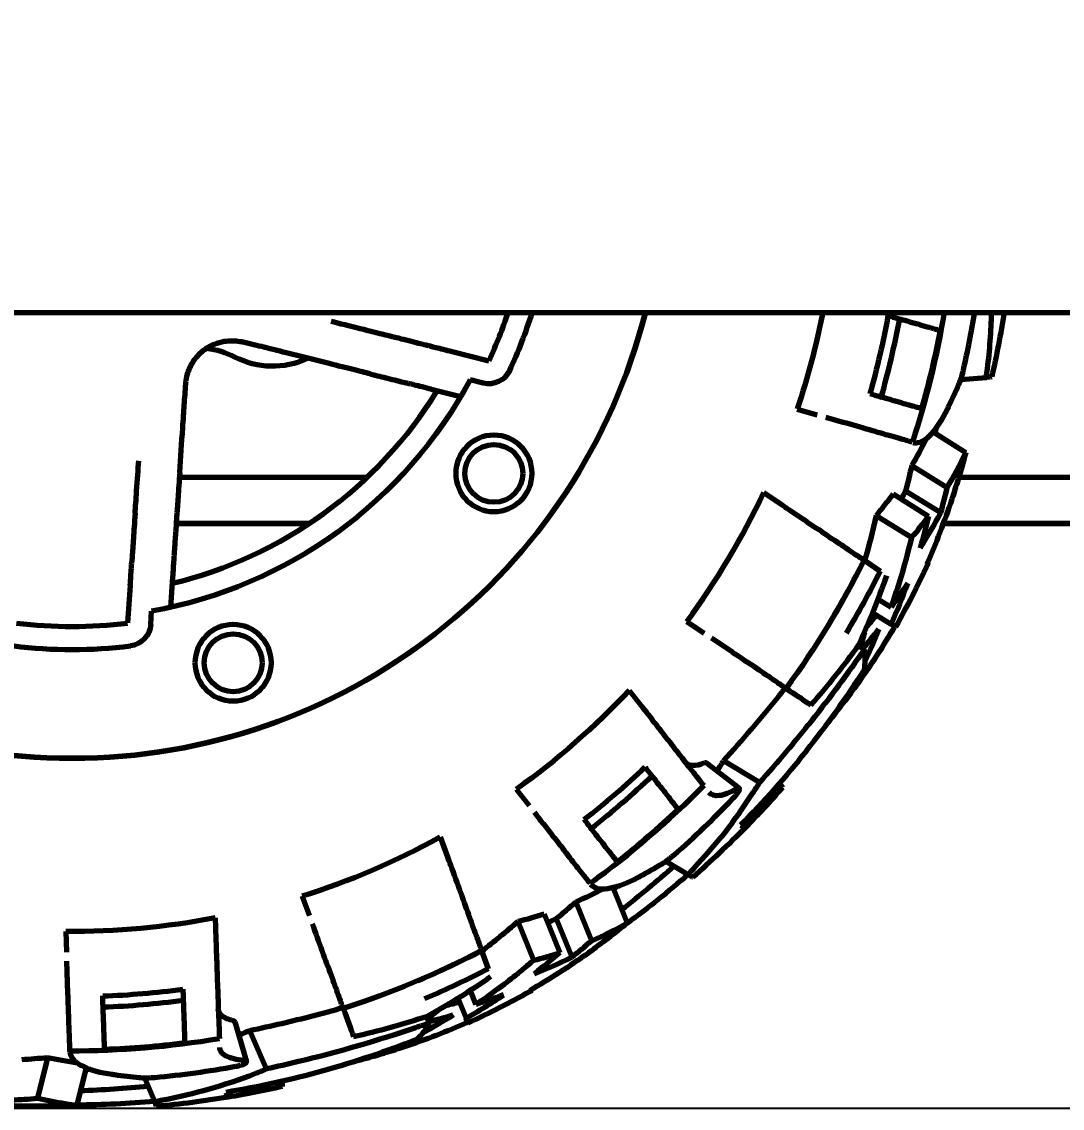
# Model space of a CAD drawing. Header units: millimetres. Extents: x 0 to 1189, y 0 to 841.
# Drawn here: x 658.63 to 703.58, y 264.28 to 311.22 of the extents above; entities that cross this region are included whole.
import ezdxf

# ---------------------------------------------------------------- set-up
doc = ezdxf.new("R2010")
doc.units = ezdxf.units.MM
doc.header["$LTSCALE"] = 0.75
doc.layers.add('FD_Dimensions', color=7, linetype='Continuous', lineweight=35)
doc.layers.add('Visible', color=7, linetype='Continuous', lineweight=70)
doc.styles.get("Standard").update_dxf_attribs({"font": 'arial.ttf'})
doc.dimstyles.new('Dim-ISO-25', dxfattribs={"dimtxt": 3.5, "dimasz": 3.5, "dimexe": 2.1, "dimexo": 2.1, "dimgap": 1.4, "dimtad": 1, "dimzin": 12, "dimdsep": 46, "dimtxsty": 'Standard', "dimcen": 0, "dimazin": 3, "dimtp": 0.1, "dimtm": 0.1, "dimtfac": 0.714286, "dimtmove": 0, "dimatfit": 3, "dimfxl": 1, "dimtzin": 12, "dimarcsym": 0})

# ---------------------------------------------------------------- blocks, each defined once
blk = doc.blocks.new('*D31')
at = {"layer": 'Defpoints', "color": 0, "transparency": 16777216}
for p in [(586.804795, 358.159183), (807.04622, 358.159183), (572.723978, 264.278999)]:
    blk.add_point(p, dxfattribs=at)
at = {"layer": 'FD_Dimensions', "color": 0, "lineweight": -2, "transparency": 16777216}
for p, q in [((588.904795, 358.159183), (809.14622, 358.159183)), ((807.04622, 267.778999), (807.04622, 354.659183)), ((574.823978, 264.278999), (809.14622, 264.278999))]:
    blk.add_line(p, q, dxfattribs=at)
at = {"layer": 'FD_Dimensions', "color": 0, "transparency": 16777216}
for points in [[(806.462887, 354.659183), (807.629554, 354.659183), (807.04622, 358.159183)], [(806.462887, 267.778999), (807.629554, 267.778999), (807.04622, 264.278999)]]:
    blk.add_solid(points, dxfattribs=at)
at = {"layer": 'FD_Dimensions', "color": 0, "transparency": 16777216, "insert": (803.858021, 311.219091), "char_height": 3.5, "attachment_point": 5, "rotation": 90}
blk.add_mtext('93.88', dxfattribs=at)

msp = doc.modelspace()

# ---------------------------------------------------------------- linework, layer by layer
at = {"layer": 'Visible', "extrusion": (0, 1, 0)}
for p, q in [((575.465, 298.663), (759.513, 298.663)), ((677.223, 296.972), (678.803, 296.576)), ((678.56, 295.606), (677.998, 295.747)), ((699.193, 295.758), (700.302, 295.855)), ((676.325, 295.342), (677.591, 295.024)), ((692.132, 294.481), (692.994, 294.234)), ((698.001, 293.496), (698.753, 293.026)), ((698.753, 293.026), (699.413, 292.614)), ((697.078, 292.047), (698.61, 291.09)), ((665.44, 291.548), (673.56, 291.548)), ((699.112, 291.548), (708.655, 291.548)), ((690.687, 290.877), (691.438, 290.37)), ((696.273, 290.818), (697.802, 289.863)), ((696.816, 290.96), (698.336, 290.01)), ((695.545, 289.888), (697.076, 288.931)), ((671.057, 289.548), (665.303, 289.548)), ((665.303, 289.547), (671.056, 289.547)), ((708.577, 289.548), (698.44, 289.548)), ((698.44, 289.547), (708.472, 289.547)), ((695.019, 287.955), (695.016, 287.957)), ((695.019, 287.955), (695.715, 287.485)), ((697.721, 287.775), (697.751, 287.756)), ((697.758, 287.86), (697.793, 287.846)), ((663.316, 286.868), (663.204, 285.243)), ((665.144, 287.218), (665.055, 285.916)), ((695.632, 286.28), (696.187, 285.934)), ((664.202, 285.174), (664.242, 285.752)), ((695.398, 285.689), (696.194, 285.192)), ((687.364, 285.312), (688.108, 284.811)), ((696.381, 285.075), (696.194, 285.192)), ((695.025, 284.094), (694.76, 284.253)), ((684.876, 282.331), (685.434, 281.617)), ((688.196, 279.203), (689.626, 278.106)), ((690.502, 278.353), (688.949, 279.287)), ((679.997, 278.066), (680.549, 277.359)), ((676.709, 275.999), (677.019, 275.148)), ((686.46, 274.949), (687.414, 274.376)), ((684.167, 273.819), (684.499, 272.997)), ((670.751, 273.451), (671.057, 272.608)), ((682.568, 273.19), (683.244, 271.515)), ((684.499, 272.997), (684.79, 272.276)), ((666.986, 272.501), (667.017, 271.596)), ((680.058, 272.344), (680.734, 270.671)), ((681.194, 272.669), (681.87, 270.997)), ((681.717, 272.464), (682.388, 270.803)), ((660.531, 271.919), (660.562, 271.023)), ((678.497, 271.089), (678.495, 271.093)), ((678.497, 271.089), (678.784, 270.3)), ((677.472, 269.034), (677.823, 268.163)), ((678.008, 269.375), (678.253, 268.768)), ((680.577, 269.356), (680.591, 269.323)), ((680.657, 269.403), (680.677, 269.371)), ((676.232, 267.963), (676.112, 268.247)), ((677.906, 267.959), (677.823, 268.163)), ((667.833, 268.02), (668.345, 266.291)), ((669.199, 265.976), (668.491, 267.645)), ((660.712, 266.75), (660.713, 266.712)), ((659.745, 266.463), (659.308, 264.71)), ((661.408, 266.032), (661.194, 265.172)), ((663.928, 265.598), (664.363, 264.574)), ((661.194, 265.172), (661.006, 264.418))]:
    msp.add_line(p, q, dxfattribs=at)
at = {"layer": 'Visible', "extrusion": (1e-16, 0, -1)}
for centre in [(-679.028, 291.707), (-667.765, 283.525)]:
    msp.add_circle(centre, 1.65, dxfattribs=at)
at = {"layer": 'Visible'}
for centre in [(679.028, 291.707), (667.765, 283.525)]:
    msp.add_circle(centre, 1.25, dxfattribs=at)
for centre, radius, start, end in [((660.805, 304.947), 25.55, 194.2386, 345.7614), ((660.805, 304.947), 20.85, 335.0565, 342.4581), ((660.805, 304.947), 39.494, 347.1842, 350.8442), ((660.805, 304.947), 35.842, 344.1181, 349.6759), ((669.465, 299.947), 3.6, 242.7544, 294.9183), ((660.805, 304.947), 18.5, 283.5085, 328.4915), ((660.805, 304.947), 33.029, 323.5253, 334.7856), ((660.805, 304.947), 38.201, 329.0098, 333.5885), ((660.805, 304.947), 19.85, 263.0565, 276.9435), ((660.805, 304.947), 20.85, 263.0565, 276.9435), ((660.805, 304.947), 35.842, 308.1181, 313.6759), ((660.805, 304.947), 39.494, 311.1842, 316.3232), ((660.805, 304.947), 33.029, 287.5253, 298.7856), ((660.805, 304.947), 38.201, 293.0098, 297.5885), ((660.805, 304.947), 35.842, 272.1181, 277.6759), ((660.805, 304.947), 39.494, 275.1842, 280.3232)]:
    msp.add_arc(centre, radius, start, end, dxfattribs=at)
at = {"layer": 'Visible', "extrusion": (1e-16, 0, -1)}
for centre, radius, start, end in [((-660.805, 304.947), 25.55, 194.2386, 345.7614), ((-660.805, 304.947), 19.85, 198.4567, 204.9435), ((-660.805, 304.947), 33.029, 190.9682, 198.4747), ((-660.805, 304.947), 38.198, 189.4693, 198.1397), ((-660.805, 304.947), 40.75, 188.8713, 192.8634), ((-660.805, 304.947), 36.332, 190.401, 195.8835), ((-660.805, 304.947), 38.155, 190.6692, 195.8891), ((-666.169, 293.546), 3.6, 97.2222, 117.2456), ((-660.805, 304.947), 19.5, 208.1516, 259.8484), ((-678.803, 296.576), 1, 204.9435, 284.083), ((-660.805, 304.947), 39, 196.8088, 197.1428), ((-660.805, 304.947), 38.198, 206.4108, 216.1397), ((-660.805, 304.947), 40.75, 204.9521, 209.1868), ((-660.805, 304.947), 40.75, 204.8132, 204.9521), ((-660.805, 304.947), 39.034, 206.5743, 211.0545), ((-663.204, 285.243), 1, 183.917, 263.0565), ((-660.805, 304.947), 40.53, 212.4138, 224.5559), ((-660.805, 304.947), 33.029, 223.2144, 234.4747), ((-660.805, 304.947), 36.332, 226.401, 231.8835), ((-660.805, 304.947), 38.198, 224.4108, 234.1397), ((-660.805, 304.947), 40.75, 221.1366, 224.4813), ((-660.805, 304.947), 38.155, 226.6692, 231.8891), ((-660.805, 304.947), 40.75, 224.4813, 228.8634), ((-660.805, 304.947), 40.53, 228.9637, 233.7158), ((-660.805, 304.947), 39, 232.8088, 233.1428), ((-660.805, 304.947), 33.029, 259.2144, 270.4747), ((-660.805, 304.947), 38.198, 242.4108, 252.1397), ((-660.805, 304.947), 39.034, 242.5743, 247.0545), ((-660.805, 304.947), 40.75, 240.9521, 245.1868), ((-660.805, 304.947), 40.75, 240.8132, 240.9521), ((-660.805, 304.947), 36.332, 262.401, 267.8835), ((-660.805, 304.947), 38.198, 260.4108, 270.1397), ((-660.805, 304.947), 38.155, 262.6692, 267.8891), ((-660.805, 304.947), 40.53, 248.4138, 260.5559), ((-660.805, 304.947), 39, 268.8088, 269.1428), ((-660.805, 304.947), 40.75, 257.1366, 260.4814), ((-660.805, 304.947), 40.75, 260.4814, 264.8634), ((-660.805, 304.947), 40.53, 264.9637, 269.7158)]:
    msp.add_arc(centre, radius, start, end, dxfattribs=at)
at = {"layer": 'Visible'}
for centre, major_axis, ratio, start_param, end_param in [((655.962, 307.034), (-45.461, 1.19), 0.768445, 2.811499, 2.840964), ((655.64, 308.649), (-39.928, 24.951), 0.707105, 3.347881, 3.380548), ((656.795, 316.812), (-41.635, 26.015), 0.579244, 3.060617, 3.102012), ((654.48, 307.43), (-40.182, 25.11), 0.707105, 3.238675, 3.295086), ((655.217, 308.373), (-43.739, 17.671), 0.707106, 2.91209, 2.944348), ((660.948, 308.452), (-34.474, 23.251), 0.922984, 3.026359, 3.112925), ((658.113, 309.482), (-36.079, 27.685), 0.768445, 2.811499, 2.840964), ((658.803, 310.978), (-17.637, 43.655), 0.707105, 3.347881, 3.380548), ((664.535, 316.902), (-18.393, 45.519), 0.579244, 3.060617, 3.102012), ((657.147, 310.674), (-17.749, 43.933), 0.707105, 3.238675, 3.295086), ((662.98, 307.698), (-14.223, 39.074), 0.922984, 3.026359, 3.112925), ((658.298, 311.003), (-24.999, 40.005), 0.707106, 2.91209, 2.944348), ((661.293, 310.198), (-12.916, 43.604), 0.768445, 2.811499, 2.840964), ((662.73, 311.003), (11.391, 45.684), 0.707105, 3.347881, 3.380548)]:
    msp.add_ellipse(centre, major_axis=major_axis, ratio=ratio, start_param=start_param, end_param=end_param, dxfattribs=at)
at = {"layer": 'Visible', "extrusion": (1e-16, 0, -1)}
for centre, major_axis, ratio, start_param, end_param in [((655.713, 308.607), (-38.372, 23.978), 0.707106, 2.892842, 2.926905), ((656.804, 316.755), (-40.074, 25.038), 0.579243, 3.181151, 3.224161), ((654.749, 307.454), (-40.005, 24.999), 0.707106, 2.902593, 2.944348), ((657.381, 312.368), (-39.851, 24.9), 0.707106, 3.159804, 3.197451), ((648.85, 301.217), (-45.519, 18.393), 0.579244, 3.067329, 3.090441), ((646.689, 311.22), (-48.03, 28.86), 0.196114, 2.99138, 3.060103), ((658.836, 310.9), (-16.95, 41.952), 0.707108, 2.892855, 2.926918), ((664.507, 316.851), (-17.705, 43.811), 0.579241, 3.181171, 3.224182), ((657.379, 310.535), (-17.671, 43.739), 0.707106, 2.902593, 2.944348), ((662.397, 312.963), (-17.604, 43.568), 0.707106, 3.159804, 3.197451), ((648.94, 308.957), (-26.015, 41.635), 0.579244, 3.067329, 3.090441), ((653.072, 318.319), (-21.894, 51.58), 0.196114, 2.99138, 3.060103), ((662.712, 310.923), (10.947, 43.906), 0.707107, 2.892847, 2.926908)]:
    msp.add_ellipse(centre, major_axis=major_axis, ratio=ratio, start_param=start_param, end_param=end_param, dxfattribs=at)
at = {"layer": 'Visible'}
for points, knots in [([(700.302, 295.855), (700.319, 295.977), (700.335, 296.1), (700.452, 297.028), (700.511, 297.845), (700.527, 298.663)], [-6.7908419, -6.7908419, -6.7908419, -6.7908419, -6.742069, -6.742069, -6.4217924, -6.4217924, -6.4217924, -6.4217924]), ([(671.996, 298.284), (672.348, 298.195), (672.805, 298.081), (673.628, 297.874), (673.944, 297.795), (674.193, 297.733)], [0.000001, 0.000001, 0.000001, 0.000001, 0.1317049, 0.1317049, 0.240232, 0.240232, 0.240232, 0.240232]), ([(696.066, 298.524), (696.358, 298.44), (696.63, 298.362), (697.177, 298.205), (697.485, 298.117), (697.963, 297.98), (698.148, 297.927), (698.3, 297.883)], [-0.6503544, -0.6503544, -0.6503544, -0.6503544, -0.5458766, -0.5458766, -0.409261, -0.409261, -0.2999653, -0.2999653, -0.2999653, -0.2999653]), ([(674.193, 297.733), (674.61, 297.628), (674.961, 297.54), (675.55, 297.392), (675.821, 297.324), (676.12, 297.249), (676.196, 297.23), (676.232, 297.221)], [1.7902439, 1.7902439, 1.7902439, 1.7902439, 2.0572112, 2.0572112, 2.3687753, 2.3687753, 2.5871882, 2.5871882, 2.5871882, 2.5871882]), ([(666.536, 297.059), (666.6, 297.105), (666.666, 297.147), (666.807, 297.226), (666.881, 297.262), (667.097, 297.35), (667.239, 297.389), (667.613, 297.452), (667.839, 297.448), (668.1, 297.403), (668.15, 297.393), (668.198, 297.381)], [-0.1902038, -0.1902038, -0.1902038, -0.1902038, -0.1665355, -0.1665355, -0.1413064, -0.1413064, -0.0947988, -0.0947988, -0.0182444, -0.0182444, -0.000001, -0.000001, -0.000001, -0.000001]), ([(671.917, 296.448), (671.304, 296.601), (670.673, 296.76), (669.697, 297.005), (669.367, 297.087), (668.819, 297.225), (668.491, 297.307), (668.198, 297.381)], [-0.4080662, -0.4080662, -0.4080662, -0.4080662, -0.2206611, -0.2206611, -0.1102605, -0.1102605, -0.000001, -0.000001, -0.000001, -0.000001]), ([(676.232, 297.221), (676.238, 297.22), (676.265, 297.213), (676.352, 297.191), (676.433, 297.171), (676.605, 297.127), (676.728, 297.097), (676.955, 297.04), (677.1, 297.003), (677.223, 296.972)], [0.3038444, 0.3038444, 0.3038444, 0.3038444, 0.3361689, 0.3361689, 0.3733732, 0.3733732, 0.411099, 0.411099, 0.4492072, 0.4492072, 0.4492072, 0.4492072]), ([(665.716, 295.577), (665.72, 295.627), (665.725, 295.676), (665.763, 295.939), (665.829, 296.156), (666.005, 296.493), (666.086, 296.616), (666.236, 296.793), (666.293, 296.853), (666.412, 296.963), (666.473, 297.013), (666.536, 297.059)], [-0.1895415, -0.1895415, -0.1895415, -0.1895415, -0.1716037, -0.1716037, -0.09499, -0.09499, -0.0487184, -0.0487184, -0.0235669, -0.0235669, -0.000001, -0.000001, -0.000001, -0.000001]), ([(673.679, 296.006), (673.491, 296.053), (673.245, 296.114), (672.651, 296.264), (672.304, 296.351), (671.918, 296.447)], [-0.2877058, -0.2877058, -0.2877058, -0.2877058, -0.1439315, -0.1439315, -0.0000769, -0.0000769, -0.0000769, -0.0000769]), ([(673.679, 296.006), (673.975, 295.931), (674.23, 295.868), (674.712, 295.747), (674.949, 295.687), (675.207, 295.622), (675.273, 295.606), (675.306, 295.598)], [1.8083544, 1.8083544, 1.8083544, 1.8083544, 2.0183642, 2.0183642, 2.3054133, 2.3054133, 2.4994917, 2.4994917, 2.4994917, 2.4994917]), ([(699.114, 295.552), (699.132, 295.594), (699.15, 295.639), (699.2, 295.772), (699.23, 295.866), (699.275, 296.023), (699.29, 296.083), (699.305, 296.143), (699.308, 296.158), (699.312, 296.172), (699.315, 296.187)], [0.57737749, 0.57737749, 0.57737749, 0.57737749, 0.59475125, 0.59475125, 0.62625191, 0.62625191, 0.6448508, 0.6448508, 0.6448508, 0.64934479, 0.64934479, 0.64934479, 0.64934479]), ([(665.454, 291.752), (665.498, 292.383), (665.542, 293.032), (665.611, 294.035), (665.634, 294.375), (665.673, 294.939), (665.696, 295.276), (665.716, 295.577)], [0.0001795, 0.0001795, 0.0001795, 0.0001795, 0.228271, 0.228271, 0.3626383, 0.3626383, 0.4968343, 0.4968343, 0.4968343, 0.4968343]), ([(676.325, 295.342), (676.198, 295.374), (676.047, 295.412), (675.813, 295.47), (675.687, 295.502), (675.51, 295.546), (675.427, 295.567), (675.339, 295.589), (675.312, 295.596), (675.306, 295.598)], [-0.455571, -0.455571, -0.455571, -0.455571, -0.4160596, -0.4160596, -0.3774293, -0.3774293, -0.3399935, -0.3399935, -0.3080137, -0.3080137, -0.3080137, -0.3080137]), ([(697.502, 294.501), (697.35, 294.545), (697.165, 294.598), (696.687, 294.735), (696.379, 294.823), (695.836, 294.979), (695.567, 295.056), (695.278, 295.139)], [-4.069161, -4.069161, -4.069161, -4.069161, -3.9594341, -3.9594341, -3.8229021, -3.8229021, -3.7194059, -3.7194059, -3.7194059, -3.7194059]), ([(697.141, 293.044), (697.182, 293.032), (697.225, 293.027), (697.469, 293.03), (697.693, 293.161), (698.16, 293.662), (698.397, 294.026), (698.64, 294.516), (698.656, 294.55), (698.672, 294.584)], [2.3628766, 2.3628766, 2.3628766, 2.3628766, 2.4067943, 2.4067943, 2.6057136, 2.6057136, 2.8021395, 2.8021395, 2.8164491, 2.8164491, 2.8164491, 2.8164491]), ([(697.104, 293.055), (696.946, 293.1), (696.745, 293.158), (696.248, 293.3), (695.94, 293.389), (695.321, 293.566), (694.953, 293.672), (694.171, 293.896), (693.76, 294.014), (693.367, 294.126)], [-4.0816675, -4.0816675, -4.0816675, -4.0816675, -3.9618291, -3.9618291, -3.8252836, -3.8252836, -3.6886674, -3.6886674, -3.5563533, -3.5563533, -3.5563533, -3.5563533]), ([(699.413, 292.614), (699.232, 291.934), (699.031, 291.257), (698.487, 289.63), (698.121, 288.688), (697.721, 287.775)], [17.408031, 17.408031, 17.408031, 17.408031, 17.632683, 17.632683, 17.9554931, 17.9554931, 17.9554931, 17.9554931]), ([(663.529, 289.985), (663.547, 290.241), (663.569, 290.566), (663.627, 291.412), (663.659, 291.883), (663.684, 292.245)], [0.000128, 0.000128, 0.000128, 0.000128, 0.1731678, 0.1731678, 0.3834243, 0.3834243, 0.3834243, 0.3834243]), ([(665.454, 291.751), (665.427, 291.355), (665.403, 290.998), (665.361, 290.386), (665.344, 290.134), (665.33, 289.94)], [-0.2881047, -0.2881047, -0.2881047, -0.2881047, -0.1440088, -0.1440088, -0.0000001, -0.0000001, -0.0000001, -0.0000001]), ([(691.438, 290.37), (691.542, 290.3), (691.664, 290.217), (691.761, 290.152), (691.763, 290.151), (691.764, 290.15)], [0.44681284, 0.44681284, 0.44681284, 0.44681284, 0.48438099, 0.48438099, 0.4848196, 0.4848196, 0.4848196, 0.4848196]), ([(691.764, 290.15), (692.108, 289.918), (692.469, 289.675), (693.152, 289.214), (693.473, 288.997), (694.01, 288.635), (694.277, 288.455), (694.707, 288.165), (694.879, 288.049), (695.016, 287.957)], [3.5813627, 3.5813627, 3.5813627, 3.5813627, 3.7158313, 3.7158313, 3.8534291, 3.8534291, 3.9901307, 3.9901307, 4.1091636, 4.1091636, 4.1091636, 4.1091636]), ([(663.529, 289.985), (663.5, 289.556), (663.475, 289.195), (663.434, 288.589), (663.415, 288.311), (663.393, 288.003), (663.388, 287.924), (663.386, 287.888)], [-8.9311151, -8.9311151, -8.9311151, -8.9311151, -8.6641467, -8.6641467, -8.3525826, -8.3525826, -8.1341697, -8.1341697, -8.1341697, -8.1341697]), ([(665.33, 289.94), (665.309, 289.635), (665.292, 289.374), (665.258, 288.878), (665.241, 288.634), (665.223, 288.368), (665.218, 288.3), (665.216, 288.267)], [-8.561496, -8.561496, -8.561496, -8.561496, -8.3514854, -8.3514854, -8.0644363, -8.0644363, -7.8703579, -7.8703579, -7.8703579, -7.8703579]), ([(696.187, 285.934), (696.319, 286.294), (696.444, 286.661), (696.754, 287.651), (696.927, 288.285), (697.076, 288.931)], [6.940353, 6.940353, 6.940353, 6.940353, 7.0935578, 7.0935578, 7.3468953, 7.3468953, 7.3468953, 7.3468953]), ([(665.216, 288.267), (665.215, 288.261), (665.213, 288.233), (665.207, 288.142), (665.201, 288.057), (665.189, 287.875), (665.18, 287.745), (665.164, 287.504), (665.153, 287.349), (665.144, 287.218)], [-0.2991643, -0.2991643, -0.2991643, -0.2991643, -0.2671844, -0.2671844, -0.2297487, -0.2297487, -0.1911184, -0.1911184, -0.151607, -0.151607, -0.151607, -0.151607]), ([(663.316, 286.868), (663.324, 286.995), (663.335, 287.144), (663.351, 287.378), (663.359, 287.503), (663.371, 287.681), (663.377, 287.764), (663.383, 287.854), (663.385, 287.881), (663.386, 287.888)], [0.1496318, 0.1496318, 0.1496318, 0.1496318, 0.18774, 0.18774, 0.2254658, 0.2254658, 0.2626701, 0.2626701, 0.2949946, 0.2949946, 0.2949946, 0.2949946]), ([(693.476, 280.962), (693.919, 281.508), (694.349, 282.069), (695.328, 283.44), (695.858, 284.262), (696.349, 285.095)], [-19.5470654, -19.5470654, -19.5470654, -19.5470654, -19.3224133, -19.3224133, -19.0095894, -19.0095894, -19.0095894, -19.0095894]), ([(691.653, 282.42), (691.516, 282.512), (691.343, 282.628), (690.914, 282.918), (690.649, 283.097), (690.115, 283.457), (689.797, 283.671), (689.123, 284.126), (688.769, 284.365), (688.43, 284.594)], [0.2897036, 0.2897036, 0.2897036, 0.2897036, 0.409542, 0.409542, 0.5460875, 0.5460875, 0.6827036, 0.6827036, 0.8150178, 0.8150178, 0.8150178, 0.8150178]), ([(695.025, 284.094), (694.319, 283.068), (693.556, 282.034), (692.026, 280.107), (691.278, 279.219), (690.502, 278.353)], [11.0190937, 11.0190937, 11.0190937, 11.0190937, 11.4175674, 11.4175674, 11.7676704, 11.7676704, 11.7676704, 11.7676704]), ([(688.949, 279.287), (689.767, 280.184), (690.555, 281.107), (691.41, 282.178), (691.514, 282.311), (691.618, 282.443)], [-11.8170159, -11.8170159, -11.8170159, -11.8170159, -11.4510759, -11.4510759, -11.3995009, -11.3995009, -11.3995009, -11.3995009]), ([(685.434, 281.617), (685.511, 281.518), (685.602, 281.402), (685.674, 281.31), (685.675, 281.309), (685.676, 281.308)], [0.44681284, 0.44681284, 0.44681284, 0.44681284, 0.48438099, 0.48438099, 0.4848196, 0.4848196, 0.4848196, 0.4848196]), ([(685.676, 281.308), (685.932, 280.98), (686.2, 280.637), (686.707, 279.988), (686.945, 279.683), (687.344, 279.172), (687.542, 278.919), (687.861, 278.51), (687.989, 278.347), (688.091, 278.216)], [-0.8176817, -0.8176817, -0.8176817, -0.8176817, -0.683213, -0.683213, -0.5456153, -0.5456153, -0.4089137, -0.4089137, -0.2898807, -0.2898807, -0.2898807, -0.2898807]), ([(685.556, 279.024), (685.743, 278.785), (685.917, 278.562), (686.268, 278.114), (686.465, 277.862), (686.771, 277.469), (686.89, 277.317), (686.987, 277.193)], [-0.6503544, -0.6503544, -0.6503544, -0.6503544, -0.5458766, -0.5458766, -0.409261, -0.409261, -0.2999653, -0.2999653, -0.2999653, -0.2999653]), ([(688.12, 279.197), (687.926, 279.117), (687.758, 279.078), (687.482, 279.087), (687.376, 279.133), (687.304, 279.223), (687.304, 279.224), (687.303, 279.225)], [-0.2529301, -0.2529301, -0.2529301, -0.2529301, -0.126455, -0.126455, -0.0013909, -0.0013909, 0, 0, 0, 0]), ([(688.196, 279.203), (688.194, 279.204), (688.193, 279.205), (688.176, 279.213), (688.152, 279.21), (688.12, 279.197)], [0.08069478, 0.08069478, 0.08069478, 0.08069478, 0.08342407, 0.08342407, 0.10432825, 0.10432825, 0.10432825, 0.10432825]), ([(688.666, 278.842), (688.73, 278.939), (688.792, 279.036), (688.886, 279.185), (688.917, 279.236), (688.949, 279.287)], [17.2760773, 17.2760773, 17.2760773, 17.2760773, 17.32127312, 17.32127312, 17.3447499, 17.3447499, 17.3447499, 17.3447499]), ([(687.414, 274.376), (687.5, 274.464), (687.585, 274.554), (688.608, 275.646), (689.468, 276.742), (690.315, 278.053), (690.41, 278.203), (690.502, 278.353)], [-6.7908419, -6.7908419, -6.7908419, -6.7908419, -6.742069, -6.742069, -6.2007054, -6.2007054, -6.1314654, -6.1314654, -6.1314654, -6.1314654]), ([(689.508, 278.076), (689.221, 277.91), (688.97, 277.811), (688.564, 277.758), (688.414, 277.803), (688.323, 277.92)], [-0.3219243, -0.3219243, -0.3219243, -0.3219243, -0.1609373, -0.1609373, 0, 0, 0, 0]), ([(689.369, 277.673), (689.393, 277.699), (689.417, 277.725), (689.47, 277.787), (689.499, 277.821), (689.558, 277.901), (689.585, 277.943), (689.623, 278.014), (689.634, 278.043), (689.64, 278.088), (689.635, 278.103), (689.606, 278.115), (689.582, 278.111), (689.537, 278.092), (689.523, 278.085), (689.508, 278.076)], [0.0011854, 0.0011854, 0.0011854, 0.0011854, 0.0118921, 0.0118921, 0.0261366, 0.0261366, 0.045713, 0.045713, 0.0638758, 0.0638758, 0.0833592, 0.0833592, 0.1044028, 0.1044028, 0.1129139, 0.1129139, 0.1129139, 0.1129139]), ([(683.182, 273.99), (683.08, 274.12), (682.952, 274.284), (682.633, 274.692), (682.436, 274.944), (682.04, 275.452), (681.803, 275.754), (681.303, 276.394), (681.04, 276.731), (680.788, 277.053)], [-4.0816675, -4.0816675, -4.0816675, -4.0816675, -3.9618291, -3.9618291, -3.8252836, -3.8252836, -3.6886674, -3.6886674, -3.5563533, -3.5563533, -3.5563533, -3.5563533]), ([(684.354, 274.926), (684.256, 275.05), (684.137, 275.203), (683.831, 275.595), (683.634, 275.846), (683.286, 276.292), (683.114, 276.512), (682.929, 276.749)], [-4.069161, -4.069161, -4.069161, -4.069161, -3.9594341, -3.9594341, -3.8229021, -3.8229021, -3.7194059, -3.7194059, -3.7194059, -3.7194059]), ([(677.019, 275.148), (677.062, 275.03), (677.113, 274.892), (677.153, 274.782), (677.153, 274.78), (677.154, 274.779)], [0.44681284, 0.44681284, 0.44681284, 0.44681284, 0.48438099, 0.48438099, 0.4848196, 0.4848196, 0.4848196, 0.4848196]), ([(686.275, 274.829), (686.314, 274.852), (686.355, 274.878), (686.474, 274.957), (686.554, 275.015), (686.682, 275.115), (686.73, 275.154), (686.777, 275.195), (686.788, 275.204), (686.8, 275.214), (686.811, 275.224)], [0.57737749, 0.57737749, 0.57737749, 0.57737749, 0.59475126, 0.59475126, 0.62625191, 0.62625191, 0.6448508, 0.6448508, 0.6448508, 0.64934479, 0.64934479, 0.64934479, 0.64934479]), ([(677.154, 274.779), (677.296, 274.389), (677.445, 273.98), (677.726, 273.205), (677.859, 272.842), (678.081, 272.232), (678.19, 271.931), (678.368, 271.443), (678.439, 271.248), (678.495, 271.093)], [3.5813627, 3.5813627, 3.5813627, 3.5813627, 3.7158313, 3.7158313, 3.8534291, 3.8534291, 3.9901307, 3.9901307, 4.1091636, 4.1091636, 4.1091636, 4.1091636]), ([(683.205, 273.96), (683.232, 273.926), (683.263, 273.896), (683.462, 273.755), (683.72, 273.729), (684.392, 273.861), (684.798, 274.015), (685.283, 274.27), (685.316, 274.287), (685.349, 274.305)], [2.3628766, 2.3628766, 2.3628766, 2.3628766, 2.4067943, 2.4067943, 2.6057136, 2.6057136, 2.8021395, 2.8021395, 2.8164491, 2.8164491, 2.8164491, 2.8164491]), ([(684.79, 272.276), (684.244, 271.833), (683.683, 271.403), (682.287, 270.406), (681.437, 269.86), (680.577, 269.356)], [17.408031, 17.408031, 17.408031, 17.408031, 17.632683, 17.632683, 17.9554931, 17.9554931, 17.9554931, 17.9554931]), ([(672.52, 268.59), (672.464, 268.745), (672.392, 268.941), (672.215, 269.428), (672.106, 269.728), (671.886, 270.333), (671.754, 270.694), (671.476, 271.457), (671.33, 271.859), (671.19, 272.243)], [0.2897036, 0.2897036, 0.2897036, 0.2897036, 0.409542, 0.409542, 0.5460875, 0.5460875, 0.6827036, 0.6827036, 0.8150178, 0.8150178, 0.8150178, 0.8150178]), ([(667.017, 271.596), (667.022, 271.471), (667.027, 271.323), (667.031, 271.206), (667.031, 271.205), (667.031, 271.204)], [0.44681284, 0.44681284, 0.44681284, 0.44681284, 0.48438099, 0.48438099, 0.4848196, 0.4848196, 0.4848196, 0.4848196]), ([(667.031, 271.204), (667.046, 270.788), (667.061, 270.353), (667.089, 269.53), (667.103, 269.143), (667.126, 268.495), (667.137, 268.174), (667.155, 267.656), (667.162, 267.448), (667.168, 267.283)], [-0.8176817, -0.8176817, -0.8176817, -0.8176817, -0.683213, -0.683213, -0.5456153, -0.5456153, -0.4089137, -0.4089137, -0.2898807, -0.2898807, -0.2898807, -0.2898807]), ([(660.712, 266.749), (660.706, 266.914), (660.699, 267.122), (660.681, 267.64), (660.669, 267.96), (660.647, 268.603), (660.634, 268.987), (660.605, 269.799), (660.59, 270.226), (660.576, 270.635)], [-4.0816675, -4.0816675, -4.0816675, -4.0816675, -3.9618291, -3.9618291, -3.8252836, -3.8252836, -3.6886674, -3.6886674, -3.5563533, -3.5563533, -3.5563533, -3.5563533]), ([(678.253, 268.768), (678.572, 268.982), (678.889, 269.205), (679.722, 269.823), (680.234, 270.235), (680.734, 270.671)], [6.940353, 6.940353, 6.940353, 6.940353, 7.0935578, 7.0935578, 7.3468953, 7.3468953, 7.3468953, 7.3468953]), ([(662.21, 266.818), (662.205, 266.976), (662.198, 267.169), (662.181, 267.666), (662.169, 267.985), (662.15, 268.551), (662.14, 268.83), (662.129, 269.13)], [-4.069161, -4.069161, -4.069161, -4.069161, -3.9594341, -3.9594341, -3.8229021, -3.8229021, -3.7194059, -3.7194059, -3.7194059, -3.7194059]), ([(665.592, 269.427), (665.603, 269.123), (665.613, 268.841), (665.632, 268.272), (665.644, 267.952), (665.661, 267.455), (665.668, 267.262), (665.673, 267.104)], [-0.6503544, -0.6503544, -0.6503544, -0.6503544, -0.5458766, -0.5458766, -0.409261, -0.409261, -0.2999653, -0.2999653, -0.2999653, -0.2999653]), ([(667.767, 268.06), (667.564, 268.109), (667.405, 268.176), (667.187, 268.345), (667.129, 268.445), (667.123, 268.56), (667.123, 268.561), (667.123, 268.563)], [-0.2529301, -0.2529301, -0.2529301, -0.2529301, -0.1264576, -0.1264576, -0.0013937, -0.0013937, 0, 0, 0, 0]), ([(668.491, 267.645), (668.952, 267.74), (669.411, 267.841), (670.761, 268.155), (671.642, 268.383), (672.506, 268.629)], [-2.189382, -2.189382, -2.189382, -2.189382, -2.0480289, -2.0480289, -1.7727264, -1.7727264, -1.7727264, -1.7727264]), ([(667.833, 268.02), (667.832, 268.022), (667.831, 268.024), (667.822, 268.04), (667.801, 268.051), (667.767, 268.06)], [0.08069478, 0.08069478, 0.08069478, 0.08069478, 0.08342407, 0.08342407, 0.10432825, 0.10432825, 0.10432825, 0.10432825]), ([(668.001, 267.451), (668.109, 267.492), (668.217, 267.534), (668.38, 267.6), (668.435, 267.622), (668.491, 267.645)], [17.2760773, 17.2760773, 17.2760773, 17.2760773, 17.32127312, 17.32127312, 17.3447499, 17.3447499, 17.3447499, 17.3447499]), ([(676.232, 267.963), (676.038, 267.894), (675.843, 267.826), (674.027, 267.207), (672.328, 266.713), (670.125, 266.182), (669.662, 266.076), (669.199, 265.976)], [1.4412238, 1.4412238, 1.4412238, 1.4412238, 1.506827, 1.506827, 2.0457096, 2.0457096, 2.1881347, 2.1881347, 2.1881347, 2.1881347]), ([(673.138, 266.339), (673.818, 266.52), (674.495, 266.721), (676.093, 267.255), (677.005, 267.609), (677.892, 267.994)], [-19.5470654, -19.5470654, -19.5470654, -19.5470654, -19.3224133, -19.3224133, -19.0095894, -19.0095894, -19.0095894, -19.0095894]), ([(660.713, 266.711), (660.715, 266.668), (660.722, 266.626), (660.801, 266.395), (660.994, 266.222), (661.616, 265.933), (662.034, 265.82), (662.576, 265.741), (662.613, 265.736), (662.651, 265.731)], [2.3628766, 2.3628766, 2.3628766, 2.3628766, 2.4067943, 2.4067943, 2.6057136, 2.6057136, 2.8021395, 2.8021395, 2.8164491, 2.8164491, 2.8164491, 2.8164491]), ([(668.232, 266.337), (667.902, 266.371), (667.641, 266.439), (667.281, 266.634), (667.186, 266.759), (667.181, 266.907)], [-0.3219243, -0.3219243, -0.3219243, -0.3219243, -0.1609373, -0.1609373, 0, 0, 0, 0]), ([(667.882, 266.092), (667.917, 266.099), (667.952, 266.106), (668.031, 266.125), (668.074, 266.136), (668.169, 266.166), (668.216, 266.184), (668.288, 266.219), (668.314, 266.236), (668.345, 266.268), (668.35, 266.284), (668.334, 266.311), (668.313, 266.322), (668.265, 266.332), (668.249, 266.335), (668.232, 266.337)], [0.0011854, 0.0011854, 0.0011854, 0.0011854, 0.0118921, 0.0118921, 0.0261366, 0.0261366, 0.045713, 0.045713, 0.0638758, 0.0638758, 0.0833592, 0.0833592, 0.1044028, 0.1044028, 0.1129139, 0.1129139, 0.1129139, 0.1129139]), ([(664.363, 264.574), (664.484, 264.595), (664.606, 264.617), (666.076, 264.9), (667.415, 265.281), (668.871, 265.843), (669.036, 265.909), (669.199, 265.976)], [-6.7900934, -6.7900934, -6.7900934, -6.7900934, -6.7413206, -6.7413206, -6.1999569, -6.1999569, -6.1307169, -6.1307169, -6.1307169, -6.1307169]), ([(663.707, 265.61), (663.753, 265.606), (663.801, 265.602), (663.944, 265.596), (664.042, 265.596), (664.205, 265.602), (664.267, 265.606), (664.329, 265.611), (664.344, 265.612), (664.358, 265.613), (664.373, 265.615)], [0.57737749, 0.57737749, 0.57737749, 0.57737749, 0.59475126, 0.59475126, 0.62625191, 0.62625191, 0.6448508, 0.6448508, 0.6448508, 0.64934479, 0.64934479, 0.64934479, 0.64934479]), ([(661.006, 264.418), (660.303, 264.38), (659.597, 264.362), (657.881, 264.376), (656.873, 264.434), (655.881, 264.531)], [17.408031, 17.408031, 17.408031, 17.408031, 17.632683, 17.632683, 17.9554931, 17.9554931, 17.9554931, 17.9554931])]:
    msp.add_open_spline(points, degree=3, knots=knots, dxfattribs=at)
for points in [[(674.193, 297.733), (674.194, 297.732), (674.194, 297.732), (674.195, 297.732)], [(700.532, 295.875), (700.532, 295.875), (700.458, 295.869), (700.302, 295.855)], [(697.697, 293.202), (697.502, 292.8), (697.294, 292.414), (697.078, 292.047)], [(698.61, 291.09), (698.893, 291.566), (699.163, 292.077), (699.413, 292.614)], [(696.816, 290.96), (696.752, 290.839), (696.688, 290.719), (696.622, 290.6)], [(663.529, 289.985), (663.529, 289.984), (663.529, 289.983), (663.529, 289.983)], [(695.545, 289.888), (695.401, 289.224), (695.231, 288.574), (695.038, 287.942)], [(697.443, 288.484), (697.758, 288.979), (698.056, 289.489), (698.336, 290.01)], [(694.793, 284.298), (695.232, 285.253), (695.639, 286.256), (696.002, 287.292)], [(695.562, 285.587), (695.427, 285.422), (695.289, 285.258), (695.149, 285.095)], [(695.659, 284.983), (695.472, 284.509), (695.269, 284.039), (695.05, 283.575)], [(691.653, 282.42), (692.058, 282.147), (692.422, 281.901), (692.726, 281.696)], [(691.376, 278.338), (691.457, 278.204), (691.495, 278.14), (691.495, 278.14)], [(689.685, 276.511), (689.816, 276.432), (689.879, 276.395), (689.879, 276.395)], [(686.816, 274.735), (686.073, 274.087), (685.317, 273.461), (684.554, 272.861)], [(687.612, 274.257), (687.612, 274.257), (687.548, 274.295), (687.414, 274.376)], [(683.748, 273.761), (683.354, 273.55), (682.959, 273.36), (682.568, 273.19)], [(680.058, 272.344), (679.552, 271.892), (679.032, 271.466), (678.504, 271.068)], [(681.717, 272.464), (681.595, 272.404), (681.472, 272.345), (681.348, 272.288)], [(683.244, 271.515), (683.754, 271.734), (684.273, 271.989), (684.79, 272.276)], [(680.769, 270.093), (681.315, 270.308), (681.856, 270.545), (682.388, 270.803)], [(676.164, 268.264), (677.081, 268.779), (678, 269.351), (678.902, 269.975)], [(672.52, 268.59), (672.687, 268.131), (672.837, 267.718), (672.963, 267.374)], [(677.544, 268.854), (677.338, 268.8), (677.13, 268.749), (676.921, 268.7)], [(677.268, 268.309), (676.838, 268.036), (676.398, 267.775), (675.948, 267.528)], [(661.035, 266.231), (660.593, 266.293), (660.161, 266.371), (659.745, 266.463)], [(664.09, 265.216), (663.108, 265.129), (662.129, 265.066), (661.158, 265.029)], [(669.897, 265.45), (669.883, 265.294), (669.877, 265.22), (669.877, 265.22)], [(667.455, 264.967), (667.515, 264.826), (667.544, 264.758), (667.544, 264.758)], [(659.308, 264.71), (659.849, 264.588), (660.418, 264.489), (661.006, 264.418)], [(664.453, 264.361), (664.453, 264.361), (664.424, 264.43), (664.363, 264.574)]]:
    msp.add_open_spline(points, degree=3, dxfattribs=at)

# ---------------------------------------------------------------- dimensions: what is measured, and where the dimension line sits
at = {"layer": 'FD_Dimensions'}
dim = msp.add_linear_dim(base=(807.046, 358.159), p1=(572.724, 264.279), p2=(586.805, 358.159), angle=90, dimstyle='Dim-ISO-25', override={"dimlfac": 1, "dimclrd": 0, "dimclre": 0}, dxfattribs=at)
dim.commit()
dim.dimension.update_dxf_attribs({"geometry": '*D31', "text_midpoint": (803.858, 311.219)})

doc.saveas('drawing.dxf')
